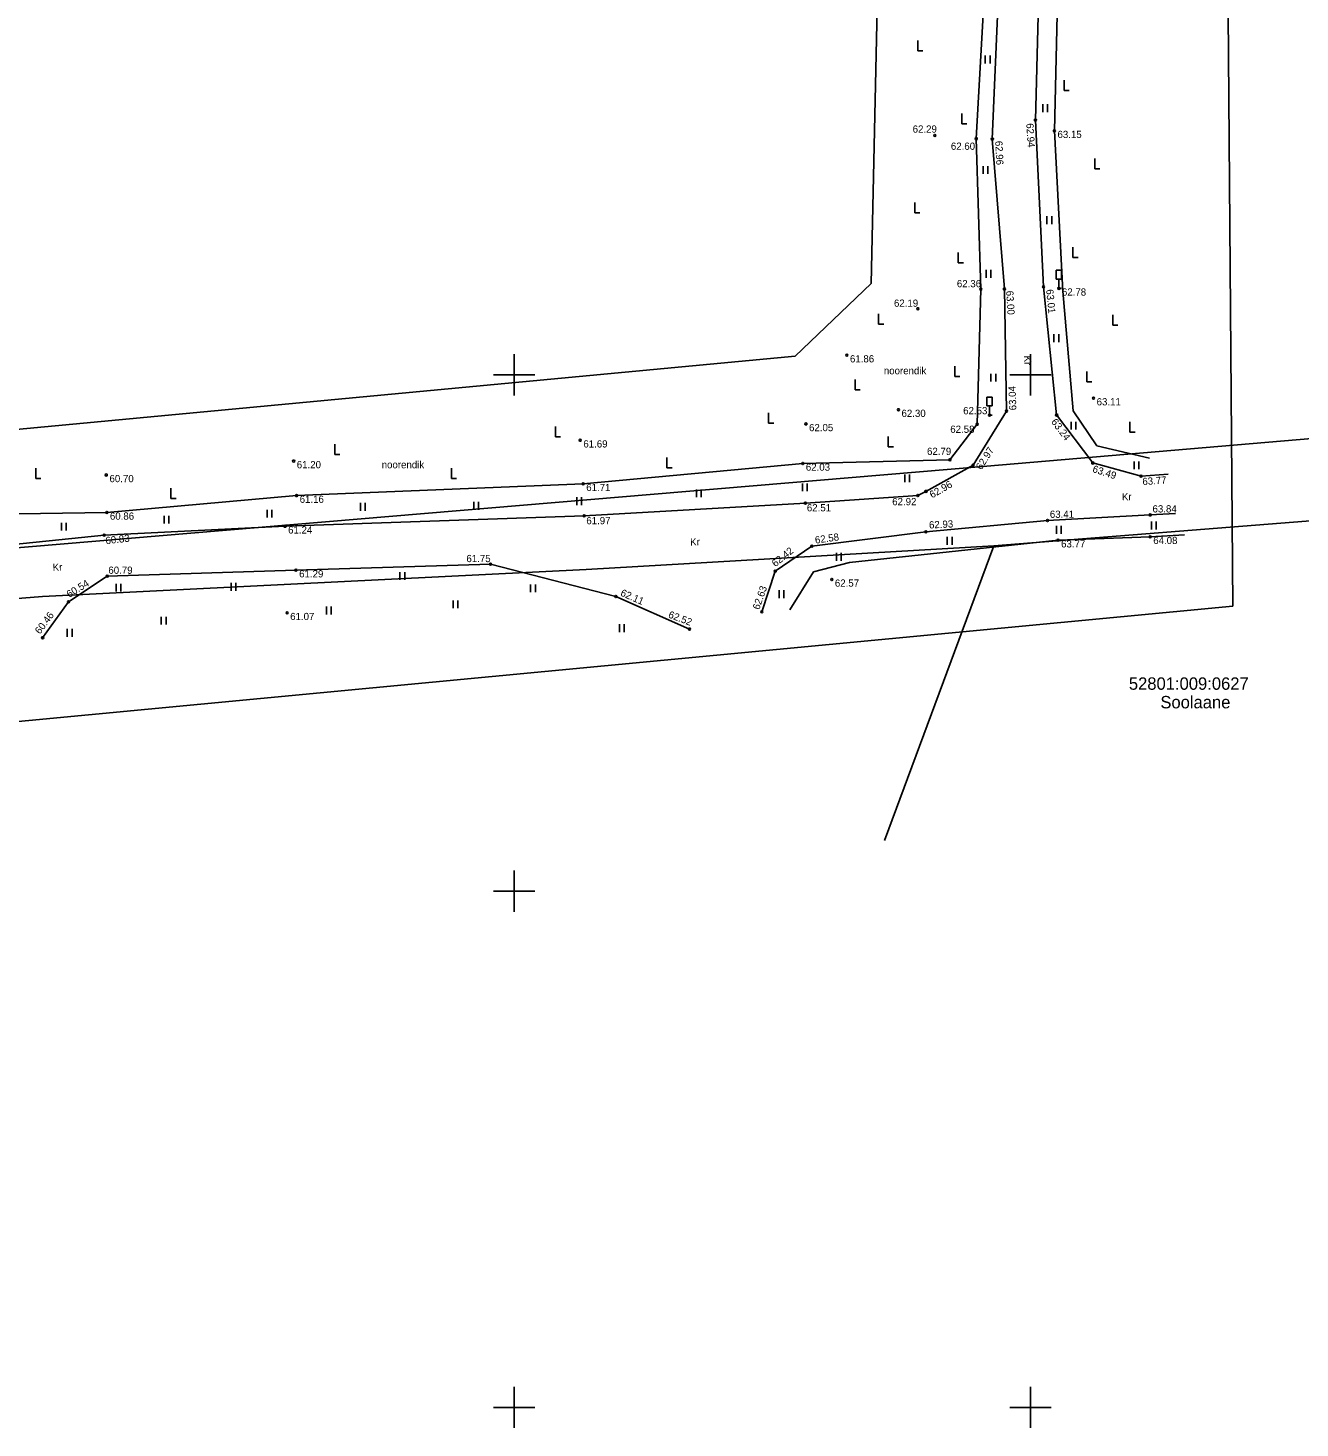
# Model space of a CAD drawing. Extents: x 643977 to 645002, y 6457448 to 6458452.
# Drawn here: x 644702.9 to 644826.1, y 6457448 to 6457583.6 of the extents above; entities that cross this region are included whole.
import ezdxf

# ---------------------------------------------------------------- set-up
doc = ezdxf.new("R2010")
doc.units = 0
for name, color, linetype in [('HALJASTUS', 7, 'Continuous'), ('KORGUS', 7, 'Continuous'), ('LIIKLUS', 7, 'Continuous'), ('MOOTPIIR', 7, 'Continuous'), ('PIIR', 7, 'Continuous'), ('TEE', 7, 'Continuous'), ('VORK', 7, 'Continuous')]:
    doc.layers.add(name, color=color, linetype=linetype)

msp = doc.modelspace()

# ---------------------------------------------------------------- linework, layer by layer
at = {"layer": 'HALJASTUS'}
for p, q in [((644789.07, 6457582.35), (644789.07, 6457581.35)), ((644789.07, 6457581.35), (644789.57, 6457581.35)), ((644795.61, 6457580.91), (644795.61, 6457580.15)), ((644796.07, 6457580.91), (644796.07, 6457580.15)), ((644803.24, 6457578.51), (644803.24, 6457577.51)), ((644803.24, 6457577.51), (644803.74, 6457577.51)), ((644801.17, 6457576.19), (644801.17, 6457575.43)), ((644801.63, 6457576.19), (644801.63, 6457575.43)), ((644793.33, 6457575.28), (644793.33, 6457574.28)), ((644793.33, 6457574.28), (644793.83, 6457574.28)), ((644806.2, 6457570.95), (644806.2, 6457569.95)), ((644795.4, 6457570.2), (644795.4, 6457569.44)), ((644795.86, 6457570.2), (644795.86, 6457569.44)), ((644806.2, 6457569.95), (644806.7, 6457569.95)), ((644788.79, 6457566.69), (644788.79, 6457565.69)), ((644788.79, 6457565.69), (644789.29, 6457565.69)), ((644801.58, 6457565.35), (644801.58, 6457564.59)), ((644802.04, 6457565.35), (644802.04, 6457564.59)), ((644804.09, 6457562.35), (644804.09, 6457561.35)), ((644792.99, 6457561.82), (644792.99, 6457560.82)), ((644804.09, 6457561.35), (644804.59, 6457561.35)), ((644792.99, 6457560.82), (644793.49, 6457560.82)), ((644795.68, 6457560.15), (644795.68, 6457559.39)), ((644796.14, 6457560.15), (644796.14, 6457559.39)), ((644785.28, 6457555.91), (644785.28, 6457554.91)), ((644807.95, 6457555.79), (644807.95, 6457554.79)), ((644785.28, 6457554.91), (644785.78, 6457554.91)), ((644807.95, 6457554.79), (644808.45, 6457554.79)), ((644802.26, 6457553.92), (644802.26, 6457553.16)), ((644802.72, 6457553.92), (644802.72, 6457553.16)), ((644792.65, 6457550.83), (644792.65, 6457549.83)), ((644805.44, 6457550.32), (644805.44, 6457549.32)), ((644783.01, 6457549.52), (644783.01, 6457548.52)), ((644792.65, 6457549.83), (644793.15, 6457549.83)), ((644796.16, 6457550.1), (644796.16, 6457549.34)), ((644796.62, 6457550.1), (644796.62, 6457549.34)), ((644805.44, 6457549.32), (644805.94, 6457549.32)), ((644783.01, 6457548.52), (644783.51, 6457548.52)), ((644774.64, 6457546.3), (644774.64, 6457545.3)), ((644753.99, 6457544.99), (644753.99, 6457543.99)), ((644774.64, 6457545.3), (644775.14, 6457545.3)), ((644803.91, 6457545.45), (644803.91, 6457544.69)), ((644804.37, 6457545.45), (644804.37, 6457544.69)), ((644809.61, 6457545.44), (644809.61, 6457544.44)), ((644753.99, 6457543.99), (644754.49, 6457543.99)), ((644786.21, 6457544.03), (644786.21, 6457543.03)), ((644809.61, 6457544.44), (644810.11, 6457544.44)), ((644732.64, 6457543.28), (644732.64, 6457542.28)), ((644732.64, 6457542.28), (644733.14, 6457542.28)), ((644764.79, 6457541.97), (644764.79, 6457540.97)), ((644786.21, 6457543.03), (644786.71, 6457543.03)), ((644703.69, 6457540.94), (644703.69, 6457539.94)), ((644743.93, 6457540.94), (644743.93, 6457539.94)), ((644764.79, 6457540.97), (644765.29, 6457540.97)), ((644810.02, 6457541.6), (644810.02, 6457540.84)), ((644810.48, 6457541.6), (644810.48, 6457540.84)), ((644703.69, 6457539.94), (644704.19, 6457539.94)), ((644743.93, 6457539.94), (644744.43, 6457539.94)), ((644777.92, 6457539.48), (644777.92, 6457538.72)), ((644778.38, 6457539.48), (644778.38, 6457538.72)), ((644787.82, 6457540.34), (644787.82, 6457539.58)), ((644788.28, 6457540.34), (644788.28, 6457539.58)), ((644716.77, 6457539.02), (644716.77, 6457538.02)), ((644716.77, 6457538.02), (644717.27, 6457538.02)), ((644756.07, 6457538.13), (644756.07, 6457537.37)), ((644756.53, 6457538.13), (644756.53, 6457537.37)), ((644767.64, 6457538.89), (644767.64, 6457538.13)), ((644768.1, 6457538.89), (644768.1, 6457538.13)), ((644726.08, 6457536.93), (644726.08, 6457536.17)), ((644726.54, 6457536.93), (644726.54, 6457536.17)), ((644735.12, 6457537.58), (644735.12, 6457536.82)), ((644735.58, 6457537.58), (644735.58, 6457536.82)), ((644746.1, 6457537.69), (644746.1, 6457536.93)), ((644746.56, 6457537.69), (644746.56, 6457536.93)), ((644706.18, 6457535.66), (644706.18, 6457534.9)), ((644706.64, 6457535.66), (644706.64, 6457534.9)), ((644716.11, 6457536.34), (644716.11, 6457535.58)), ((644716.57, 6457536.34), (644716.57, 6457535.58)), ((644802.51, 6457535.36), (644802.51, 6457534.6)), ((644802.97, 6457535.36), (644802.97, 6457534.6)), ((644811.7, 6457535.77), (644811.7, 6457535.01)), ((644812.16, 6457535.77), (644812.16, 6457535.01)), ((644791.93, 6457534.29), (644791.93, 6457533.53)), ((644792.39, 6457534.29), (644792.39, 6457533.53)), ((644781.2, 6457532.75), (644781.2, 6457531.99)), ((644781.66, 6457532.75), (644781.66, 6457531.99)), ((644722.6, 6457529.83), (644722.6, 6457529.07)), ((644723.06, 6457529.83), (644723.06, 6457529.07)), ((644738.95, 6457530.89), (644738.95, 6457530.13)), ((644739.41, 6457530.89), (644739.41, 6457530.13)), ((644711.46, 6457529.76), (644711.46, 6457529)), ((644711.92, 6457529.76), (644711.92, 6457529)), ((644751.6, 6457529.69), (644751.6, 6457528.93)), ((644752.06, 6457529.69), (644752.06, 6457528.93)), ((644775.65, 6457529.13), (644775.65, 6457528.37)), ((644776.11, 6457529.13), (644776.11, 6457528.37)), ((644731.84, 6457527.55), (644731.84, 6457526.79)), ((644732.3, 6457527.55), (644732.3, 6457526.79)), ((644744.09, 6457528.14), (644744.09, 6457527.38)), ((644744.55, 6457528.14), (644744.55, 6457527.38)), ((644715.84, 6457526.56), (644715.84, 6457525.8)), ((644716.3, 6457526.56), (644716.3, 6457525.8)), ((644760.19, 6457525.83), (644760.19, 6457525.07)), ((644760.65, 6457525.83), (644760.65, 6457525.07)), ((644706.74, 6457525.39), (644706.74, 6457524.63)), ((644707.2, 6457525.39), (644707.2, 6457524.63))]:
    msp.add_line(p, q, dxfattribs=at)
for points in [[(644811.52, 6457541.93), (644806.41, 6457543.11), (644804.12, 6457546.49), (644803.11, 6457558.1), (644802.3, 6457573.62), (644802.84, 6457596.16), (644804.32, 6457621.28), (644804.87, 6457646.95), (644804.92, 6457669.65), (644804.56, 6457689.81), (644804.9, 6457708.81), (644804.82, 6457713.45), (644805.12, 6457734.46), (644806.96, 6457756.42)], [(644661.02, 6457537.72), (644660.5, 6457532.13), (644682.32, 6457534.5), (644697.71, 6457536.46), (644710.57, 6457536.66), (644728.94, 6457538.29), (644756.68, 6457539.43), (644777.94, 6457541.4), (644792.19, 6457541.76), (644794.82, 6457545.2), (644795.18, 6457558.28), (644794.74, 6457572.86), (644796.06, 6457596.34), (644797.01, 6457620.76), (644797.79, 6457648.1), (644797.92, 6457668.27), (644796.75, 6457688.15), (644797.06, 6457708.45), (644797.32, 6457711.95), (644790.66, 6457717.49), (644789.02, 6457719.13)], [(644814.91, 6457534.49), (644811.57, 6457534.3), (644802.65, 6457533.97), (644782.47, 6457531.81), (644778.99, 6457530.91), (644776.68, 6457527.23)]]:
    msp.add_lwpolyline(points, dxfattribs=at)
at = {"layer": 'KORGUS'}
for centre in [(644800.46, 6457574.66), (644790.73, 6457573.17), (644802.3, 6457573.62), (644794.74, 6457572.86), (644796.29, 6457572.82), (644795.18, 6457558.28), (644797.46, 6457558.3), (644801.25, 6457558.5), (644802.73, 6457558.36), (644789.09, 6457556.39), (644782.21, 6457551.89), (644806.09, 6457547.73), (644787.2, 6457546.61), (644796.02, 6457546.08), (644797.67, 6457546.48), (644802.52, 6457546.1), (644778.25, 6457545.23), (644794.82, 6457545.2), (644756.4, 6457543.65), (644728.66, 6457541.64), (644777.94, 6457541.4), (644792.19, 6457541.76), (644794.43, 6457541.25), (644806.01, 6457541.45), (644710.52, 6457540.29), (644756.68, 6457539.43), (644810.69, 6457540.17), (644728.94, 6457538.29), (644789.09, 6457538.3), (644789.87, 6457538.7), (644710.57, 6457536.66), (644778.19, 6457537.57), (644727.82, 6457535.32), (644756.78, 6457536.34), (644801.64, 6457535.88), (644811.57, 6457536.42), (644710.32, 6457534.47), (644789.85, 6457534.78), (644802.65, 6457533.97), (644811.57, 6457534.3), (644778.82, 6457533.39), (644728.88, 6457531.07), (644747.71, 6457531.66), (644710.62, 6457530.5), (644775.28, 6457530.97), (644780.75, 6457530.17), (644759.84, 6457528.52), (644706.86, 6457528), (644773.97, 6457527.04), (644728.02, 6457526.94), (644704.36, 6457524.53), (644766.98, 6457525.37)]:
    msp.add_circle(centre, 0.1, dxfattribs=at)
at = {"layer": 'LIIKLUS'}
for p, q in [((644802.48, 6457560.11), (644802.48, 6457559.26)), ((644802.98, 6457560.11), (644802.48, 6457560.11)), ((644802.98, 6457560.11), (644802.98, 6457559.26)), ((644802.98, 6457559.26), (644802.48, 6457559.26)), ((644802.73, 6457559.26), (644802.73, 6457558.36)), ((644802.98, 6457558.36), (644802.73, 6457558.36)), ((644795.77, 6457547.83), (644795.77, 6457546.98)), ((644796.27, 6457547.83), (644795.77, 6457547.83)), ((644796.27, 6457547.83), (644796.27, 6457546.98)), ((644796.27, 6457546.98), (644795.77, 6457546.98)), ((644796.02, 6457546.98), (644796.02, 6457546.08)), ((644796.27, 6457546.08), (644796.02, 6457546.08))]:
    msp.add_line(p, q, dxfattribs=at)
at = {"layer": 'MOOTPIIR'}
for points in [[(644486.93, 6458068.51), (644554.97, 6458115.61), (644584.93, 6458145.27), (644595.56, 6458166.22), (644618.44, 6458159.45), (644662.25, 6458119.48), (644684.08, 6458098.78), (644689.24, 6458085.52), (644680.95, 6458042.97), (644684.36, 6458031.33), (644739.59, 6457958.38), (644784.02, 6457902.16), (644790.65, 6457874.69), (644788.44, 6457801.84), (644786.86, 6457787.94), (644787.64, 6457699.42), (644784.56, 6457558.84), (644777.19, 6457551.78), (644658.23, 6457540.58), (644556.24, 6457530.39), (644435.06, 6457524.13)], [(644382.2, 6457486.04), (644819.57, 6457527.59), (644816.93, 6457863.73), (644811.44, 6457901.08)]]:
    msp.add_lwpolyline(points, dxfattribs=at)
at = {"layer": 'PIIR'}
for p, q in [((644795.38, 6457541.12), (644866.43, 6457547.13)), ((644538.89, 6457519.53), (644795.38, 6457541.12)), ((644864.59, 6457538.82), (644796.43, 6457533.44)), ((644756.98, 6457531.15), (644796.43, 6457533.44)), ((644796.43, 6457533.44), (644785.84, 6457504.9)), ((644704.33, 6457528.52), (644756.98, 6457531.15)), ((644634.43, 6457522.9), (644704.33, 6457528.52))]:
    msp.add_line(p, q, dxfattribs=at)
at = {"layer": 'TEE'}
for points in [[(644813.3, 6457540.37), (644810.69, 6457540.17), (644806.01, 6457541.45), (644802.52, 6457546.1), (644801.25, 6457558.5), (644800.46, 6457574.66), (644801.02, 6457596.15), (644802.6, 6457621.23), (644803.12, 6457647.32), (644803.12, 6457669.49), (644802.75, 6457689.92), (644802.57, 6457709.04), (644802.79, 6457712.55), (644803.26, 6457734.56), (644804.97, 6457756.57), (644807.14, 6457786.23), (644807.52, 6457806.63), (644807.33, 6457825.37), (644806.58, 6457848.46), (644806.33, 6457868.2), (644803.91, 6457885.63)], [(644799.56, 6457734.62), (644799.17, 6457712), (644799.15, 6457708.8), (644798.93, 6457688.7), (644799.22, 6457668.68), (644799.5, 6457647.56), (644798.81, 6457621.4), (644797.32, 6457596.74), (644796.29, 6457572.82), (644797.46, 6457558.3), (644797.67, 6457546.48), (644794.43, 6457541.25), (644789.87, 6457538.7), (644789.09, 6457538.3), (644778.19, 6457537.57), (644756.78, 6457536.34), (644727.82, 6457535.32), (644710.32, 6457534.47), (644698.04, 6457533.19), (644682.41, 6457532), (644661.6, 6457530.49), (644646.72, 6457529.14), (644624.56, 6457526.77)], [(644773.97, 6457527.04), (644775.28, 6457530.97), (644778.82, 6457533.39), (644789.85, 6457534.78), (644801.64, 6457535.88), (644811.57, 6457536.42), (644814.04, 6457536.57)], [(644704.36, 6457524.53), (644706.86, 6457528), (644710.62, 6457530.5), (644728.88, 6457531.07), (644747.71, 6457531.66), (644759.84, 6457528.52), (644766.98, 6457525.37)]]:
    msp.add_lwpolyline(points, dxfattribs=at)
at = {"layer": 'VORK'}
for p, q in [((644750, 6457552), (644750, 6457548)), ((644800, 6457552), (644800, 6457548)), ((644748, 6457550), (644752, 6457550)), ((644798, 6457550), (644802, 6457550)), ((644750, 6457502), (644750, 6457498)), ((644748, 6457500), (644752, 6457500)), ((644750, 6457452), (644750, 6457448)), ((644800, 6457452), (644800, 6457448)), ((644748, 6457450), (644752, 6457450)), ((644798, 6457450), (644802, 6457450))]:
    msp.add_line(p, q, dxfattribs=at)

# ---------------------------------------------------------------- texts
at = {"layer": 'HALJASTUS'}
for p in [(644785.79, 6457550.04), (644737.18, 6457540.94)]:
    msp.add_text('noorendik', height=0.7, dxfattribs=at).set_placement(p)
at = {"layer": 'KORGUS'}
for s, p in [('62.29', (644788.58, 6457573.44)), ('63.15', (644802.6, 6457572.92)), ('62.60', (644792.28, 6457571.78)), ('62.36', (644792.86, 6457558.47)), ('62.78', (644803.03, 6457557.66)), ('62.19', (644786.77, 6457556.58)), ('61.86', (644782.51, 6457551.19)), ('63.11', (644806.39, 6457547.03)), ('62.30', (644787.5, 6457545.91)), ('62.53', (644793.47, 6457546.17)), ('62.05', (644778.55, 6457544.53)), ('62.58', (644792.22, 6457544.37)), ('61.69', (644756.7, 6457542.95)), ('62.79', (644789.97, 6457542.23)), ('61.20', (644728.96, 6457540.94)), ('62.03', (644778.24, 6457540.7)), ('60.70', (644710.83, 6457539.59)), ('61.71', (644756.98, 6457538.73)), ('61.16', (644729.24, 6457537.59)), ('62.92', (644786.6, 6457537.36)), ('60.86', (644710.87, 6457535.96)), ('62.51', (644778.34, 6457536.77)), ('63.41', (644801.86, 6457536.14)), ('63.84', (644811.8, 6457536.66)), ('61.24', (644728.12, 6457534.62)), ('61.97', (644756.99, 6457535.52)), ('63.77', (644802.95, 6457533.27)), ('64.08', (644811.87, 6457533.6)), ('61.75', (644745.38, 6457531.85)), ('60.79', (644710.72, 6457530.72)), ('61.29', (644729.19, 6457530.37)), ('62.57', (644781.05, 6457529.47)), ('61.07', (644728.32, 6457526.24))]:
    msp.add_text(s, height=0.7, dxfattribs=at).set_placement(p)
for s, rotation, p in [('62.94', 273.3747, (644799.58, 6457574.33)), ('62.96', 272.7702, (644796.57, 6457572.63)), ('63.01', 275.5639, (644801.5, 6457558.24)), ('63.00', 273.316, (644797.63, 6457558.12)), ('63.04', 91.7611, (644798.62, 6457546.56)), ('63.24', 307.2428, (644801.94, 6457545.42)), ('62.97', 57.6526, (644795.24, 6457540.73)), ('63.49', 341.8839, (644805.93, 6457540.59)), ('62.96', 29.8476, (644790.46, 6457538.01)), ('63.77', 4.0856, (644810.84, 6457539.3)), ('62.93', 2.831, (644790.18, 6457535.1)), ('60.83', 6.3402, (644710.48, 6457533.58)), ('62.58', 7.9435, (644779.17, 6457533.64)), ('62.42', 38.991, (644775.29, 6457531.35)), ('60.54', 31.7352, (644706.94, 6457528.38)), ('62.11', 336.2329, (644760.23, 6457528.63)), ('62.63', 70.5249, (644773.72, 6457527.19)), ('62.52', 339.3159, (644764.87, 6457526.5)), ('60.46', 53.2714, (644704.1, 6457524.82))]:
    msp.add_text(s, height=0.7, rotation=rotation, dxfattribs=at).set_placement(p)
at = {"layer": 'PIIR'}
for s, p in [('52801:009:0627', (644809.51, 6457519.49)), ('Soolaane', (644812.56, 6457517.69))]:
    msp.add_text(s, height=1.2, dxfattribs=at).set_placement(p)
at = {"layer": 'TEE'}
for rotation, p in [(271.5072, (644799.37, 6457551.84)), (1.5072, (644808.85, 6457537.82)), (1.5072, (644767.05, 6457533.45)), (1.5072, (644705.34, 6457531))]:
    msp.add_text('Kr', height=0.7, rotation=rotation, dxfattribs=at).set_placement(p)

doc.saveas('drawing.dxf')
